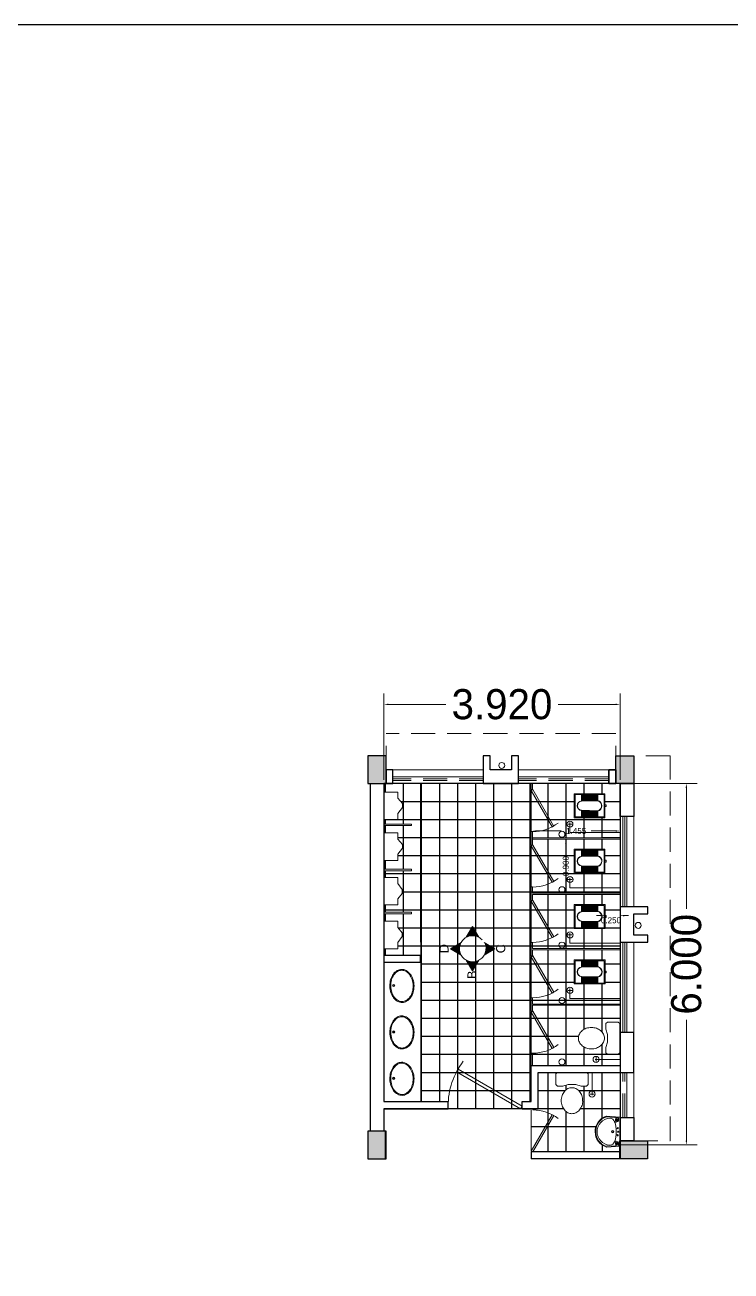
# Model space of a CAD drawing. Header units: millimetres. Extents: x 3614 to 12428, y -844 to 6844.
# Drawn here: x 5569.95 to 5581.67, y -782.49 to -761.8 of the extents above; entities that cross this region are included whole.
import ezdxf

# ---------------------------------------------------------------- set-up
doc = ezdxf.new("R2010")
doc.units = ezdxf.units.MM
doc.header["$LTSCALE"] = 40
doc.header["$MEASUREMENT"] = 0
doc.header["$PDMODE"] = 32
doc.header["$PDSIZE"] = 0.02
doc.linetypes.add('DASHED', pattern=[0.75, 0.5, -0.25])
doc.layers.get('0').update_dxf_attribs({"linetype": 'CONTINUOUS', "lineweight": 20})
doc.layers.get('Defpoints').update_dxf_attribs({"linetype": 'CONTINUOUS', "lineweight": 20})
for name, color, linetype, lineweight in [('Arrow', 1, 'CONTINUOUS', 18), ('CLL LEV.', 15, 'CONTINUOUS', 18), ('Column', 252, 'CONTINUOUS', 30), ('Column Hatch', 253, 'CONTINUOUS', 13), ('CUBICAL TOILET', 160, 'CONTINUOUS', 15), ('Dim', 220, 'CONTINUOUS', 15), ('Door', 54, 'CONTINUOUS', 18), ('Fixture', 44, 'CONTINUOUS', 15), ('FLOOR TILE', 4, 'CONTINUOUS', 25), ('Furniture', 13, 'CONTINUOUS', 15), ('Hidden', 30, 'DASHED', 18), ('Ventilator', 6, 'DASHED', 18), ('Wall', 7, 'CONTINUOUS', 30), ('Window-Wall', 7, 'CONTINUOUS', 18)]:
    doc.layers.add(name, color=color, linetype=linetype, lineweight=lineweight)
doc.styles.add('L120', font='simplex.shx', dxfattribs={"height": 1})
doc.styles.add('Tabrej', font='GOTHIC.TTF')
doc.dimstyles.new('Tabrej', dxfattribs={"dimtxt": 0.5, "dimasz": 0.45, "dimexe": 0.18, "dimexo": 0.0625, "dimgap": 0.09, "dimtad": 0, "dimdec": 3, "dimzin": 0, "dimdsep": 46, "dimtxsty": 'Tabrej', "dimcen": 0, "dimclrd": 256, "dimclre": 256, "dimclrt": 7, "dimaunit": 1, "dimadec": 3, "dimazin": 0, "dimtfac": 1, "dimtdec": 3, "dimtofl": 0, "dimtmove": 0, "dimatfit": 3, "dimfxl": 0, "dimtolj": 1, "dimtzin": 0, "dimlwd": -1, "dimlwe": -1, "dimarcsym": 0})

# ---------------------------------------------------------------- blocks, each defined once
blk = doc.blocks.new('COLUMN 546')
at = {"layer": 'Column Hatch'}
h = blk.add_hatch(color=0, dxfattribs=at)
h.dxf.hatch_style = 1
h.paths.add_polyline_path([(0, 0), (0.3000000000000182, 0), (0.3000000000000182, 0.4599999999999227), (0, 0.4599999999999227)])
at = {"layer": 'Column'}
for p, q in [((0.3000000000000182, 0.4599999999999227), (0, 0.4599999999999227)), ((0, 0.4599999999999227), (0, 0)), ((0.3000000000000182, 0), (0.3000000000000182, 0.4599999999999227)), ((0, 0), (0.3000000000000182, 0))]:
    blk.add_line(p, q, dxfattribs=at)
blk = doc.blocks.new('RSA CL6')
for p, q in [((5.511882352941178, 3.476744422749673), (5.511882352941178, 7.283558823529573)), ((5.905588235294111, 3.467228920117236), (5.905588235294116, 7.283558823529573)), ((6.299294117647048, 3.457713417484797), (6.299294117647065, 7.283558823529573)), ((6.692999999999998, 3.448197914852356), (6.693000000000002, 7.283558823529573)), ((7.086705882352938, 3.438682412219917), (7.086705882352942, 7.283558823529573)), ((7.480411764705892, 3.429166909587478), (7.480411764705892, 7.283558823529573)), ((7.874117647058824, 3.419651406955154), (7.874117647058824, 7.283558823529573)), ((8.267823529411759, 3.410135904322713), (8.267823529411771, 7.283558823529573)), ((8.661529411764702, 3.400620401690275), (8.661529411764702, 7.283558823529573)), ((9.05523529411765, 3.391104899057837), (9.05523529411765, 7.283558823529573)), ((9.448941176470584, 3.381589396425396), (9.448941176470596, 7.283558823529573)), ((9.842647058823525, 3.372073893792958), (9.842647058823525, 7.283558823529573)), ((10.23635294117646, 3.362558391160631), (10.23635294117648, 7.283558823529573)), ((10.63005882352941, 3.353042888528193), (10.63005882352941, 7.283558823529573)), ((11.02376470588235, 3.343527385895753), (11.02376470588235, 7.283558823529573)), ((11.4174705882353, 3.334011883263313), (11.4174705882353, 7.283558823529573)), ((11.81117647058823, 3.324496380630876), (11.81117647058823, 7.283558823529573)), ((12.20488235294118, 3.314980877998435), (12.20488235294118, 7.283558823529573)), ((12.59858823529411, 3.305465375365996), (12.59858823529411, 7.283558823529573)), ((12.99229411764706, 3.295949872733672), (12.99229411764706, 7.283558823529573)), ((13.38600000000001, 3.286434370101233), (13.38600000000001, 7.283558823529573)), ((13.77970588235294, 3.276918867468793), (13.77970588235294, 7.283558823529573)), ((14.17341176470589, 3.267403364836352), (14.17341176470589, 7.283558823529573)), ((14.56711764705882, 3.257887862203915), (14.56711764705882, 7.283558823529573)), ((14.96082352941178, 3.248372359571476), (14.96082352941177, 7.283558823529573)), ((15.35452941176471, 3.238856856939036), (15.35452941176471, 7.283558823529573)), ((15.74823529411765, 3.229341354306712), (15.74823529411765, 7.283558823529573)), ((16.14194117647059, 3.219825851674271), (16.14194117647059, 7.283558823529573)), ((16.14194117647059, 7.283558823529573), (16.14194117647059, 3.219825851674271)), ((5.511882352941178, -7.283558823529347), (5.511882352941178, -3.465921803218407)), ((5.905588235294116, -7.283558823529347), (5.905588235294116, -3.454860212081598)), ((6.299294117647065, -7.283558823529347), (6.299294117647058, -3.443798620944676)), ((6.693000000000002, -7.283558823529347), (6.693000000000002, -3.432737029807866)), ((7.086705882352942, -7.283558823529347), (7.086705882352942, -3.421675438671057)), ((7.480411764705892, -7.283558823529347), (7.480411764705892, -3.410613847534136)), ((7.874117647058824, -7.283558823529347), (7.874117647058824, -3.399552256397328)), ((8.267823529411771, -7.283558823529347), (8.267823529411771, -3.388490665260518)), ((8.661529411764702, -7.283558823529347), (8.661529411764702, -3.377429074123595)), ((9.05523529411765, -7.283558823529347), (9.05523529411765, -3.366367482986788)), ((9.448941176470596, -7.283558823529347), (9.448941176470596, -3.355305891849978)), ((9.842647058823525, -7.283558823529347), (9.842647058823525, -3.344244300713056)), ((10.23635294117648, -7.283558823529347), (10.23635294117648, -3.333182709576247)), ((10.63005882352941, -7.283558823529347), (10.63005882352941, -3.32212111843944)), ((11.02376470588235, -7.283558823529347), (11.02376470588235, -3.311059527302517)), ((11.4174705882353, -7.283558823529347), (11.4174705882353, -3.299997936165708)), ((11.81117647058823, -7.283558823529347), (11.81117647058823, -3.288936345028901)), ((12.20488235294118, -7.283558823529347), (12.20488235294118, -3.277874753891978)), ((12.59858823529411, -7.283558823529347), (12.59858823529411, -3.266813162755168)), ((12.99229411764706, -7.283558823529347), (12.99229411764706, -3.255751571618362)), ((13.38600000000001, -7.283558823529347), (13.38600000000001, -3.244689980481439)), ((13.77970588235294, -7.283558823529347), (13.77970588235294, -3.233628389344628)), ((14.17341176470589, -7.283558823529347), (14.17341176470589, -3.222566798207821)), ((14.56711764705882, -7.283558823529347), (14.56711764705882, -3.211505207070898)), ((14.96082352941177, -7.283558823529347), (14.96082352941177, -3.200443615934091)), ((15.35452941176471, -7.283558823529347), (15.35452941176471, -3.18938202479728)), ((15.74823529411765, -7.283558823529347), (15.74823529411765, -3.178320433660358)), ((16.14194117647059, -3.167258842523549), (16.14194117647059, -7.283558823529347)), ((16.14194117647059, -7.283558823529347), (16.14194117647059, -3.167258842523549))]:
    blk.add_line(p, q)
blk.add_lwpolyline([(0.7874117647058867, -0.5905588235293635), (0, -0.5905588235293635), (0, 0.5905588235294772), (0.7874117647058867, 0.5905588235294772)])
for points in [[(0.7874117647058867, 7.874117647058937), (20.86641176470589, 7.874117647058937), (20.86641176470589, -7.874117647058707), (0.7874117647058867, -7.874117647058707)], [(1.377970588235292, 7.283558823529461), (20.27585294117647, 7.283558823529461), (20.27585294117647, -7.283558823529347), (1.377970588235292, -7.283558823529347)]]:
    blk.add_lwpolyline(points, close=True)
for points in [[(5.511846592198154, 3.477109759705398), (16.1380880070731, 3.220283451823661, -0.8999825525545267), (16.13814938952379, -3.167725278375768), (5.536744291724887, -3.471908824004457, -0.7993920029036632)], [(5.532194062534933, 3.279343079761929), (16.12520557913761, 3.023319907415384, -0.8976893033926607), (16.12482816491277, -2.970809028348412), (5.555928790663572, -3.274059895134087, -0.793494440757531), (5.532194062534933, 3.279343079761929)]]:
    blk.add_lwpolyline(points, format="xyb", close=True)
blk = doc.blocks.new('ENGLISH SHEET')
at = {"layer": 'Fixture'}
for p, q in [((4663.798435056683, 251.2039527996619), (4663.773027649273, 251.1785453922545)), ((4663.773027649273, 251.1785453922545), (4663.773027649273, 250.6958046515137)), ((4663.976286908535, 251.2039527996619), (4663.798435056683, 251.2039527996619)), ((4664.001694315941, 251.1785453922545), (4663.976286908535, 251.2039527996619)), ((4663.976286908535, 251.0006935404026), (4664.001694315941, 251.0896194663285)), ((4664.001694315941, 251.0896194663285), (4664.001694315941, 251.1785453922545)), ((4663.976286908535, 250.8736565033656), (4663.976286908535, 251.0006935404026)), ((4663.976286908535, 251.0006935404026), (4663.976286908535, 250.8736565033656)), ((4664.001694315941, 250.7847305774396), (4663.976286908535, 250.8736565033656)), ((4663.773027649273, 250.6958046515137), (4663.798435056683, 250.6703972441064)), ((4663.798435056683, 250.6703972441064), (4663.976286908535, 250.6703972441064)), ((4663.976286908535, 250.6703972441064), (4664.001694315941, 250.6958046515137)), ((4664.001694315941, 250.6958046515137), (4664.001694315941, 250.7847305774396))]:
    blk.add_line(p, q, dxfattribs=at)
blk.add_lwpolyline([(4664.459027649275, 250.9371750218841, 0.1170359307626983), (4664.443305293838, 251.0034239071687, 0.1043382386747845), (4664.395773561908, 251.0629352723751, 0.0902903969929474), (4664.320814181464, 251.1047495768191, 0.0989796633024866), (4664.243064686311, 251.115026873736, 0.0823704031315273), (4664.158634112381, 251.1010226962031, 0.0902903969929425), (4664.090355810714, 251.0629352723751, 0.1043382386747305), (4664.042824078785, 251.0034239071687, 0.1170359307626476), (4664.027101723347, 250.9371750218841, 0.1170359307626194), (4664.042824078785, 250.8709261365995, 0.1043382386747333), (4664.090355810714, 250.8114147713931, 0.0902903969929476), (4664.158634112381, 250.7733273475651, 0.0823704031315251), (4664.243064686311, 250.7593231700322, 0.0823704031315246), (4664.327495260241, 250.7733273475651, 0.0902903969929283), (4664.395773561908, 250.8114147713931, 0.104338238674765), (4664.443305293838, 250.8709261365995, 0.1170359307626622)], format="xyb", close=True, dxfattribs=at)
blk = doc.blocks.new('RSA BASIN 9')
for points in [[(-0.0993183397697237, -16.20236446732349, 0.3408810820862057), (10.03949494128855, -9.002345361217065, 0.0741953083466772), (10.05664382227995, -8.887415740020742), (9.534999999999997, 0), (-9.535000000000009, 0), (-10.02186741328152, -8.768134108706022, 0.0826105020214127), (-9.958255925914695, -9.150515098656685, 0.3308120357346929), (-0.0993183397697237, -16.20236446732349)], [(-0.0010663899854535, -15.02536933771898, 0.391482301051976), (8.856651689082696, -6.66842365563525, 0.2528694053771053), (6.527034310000089, -3.509421453084086, 0.0872416798361419), (0.0173882044991842, -2.462625895583187, 0.0794844003718888), (-6.527034310000089, -3.509421453083973, 0.2541996357205494), (-8.821875280084269, -6.66842365563525, 0.3902595273488724), (-0.0010663899854535, -15.02536933771898)], [(-8.574267708342063, -1.962782955409578, -0.9074367564422562), (-8.448169174294065, -1.811626236668303), (-7.517965085461341, -2.569999701547998, -0.9074367564422559), (-7.644063619509338, -2.721156420289388)], [(-8.198639821174481, -1.642844129232228, -0.9074367564422562), (-8.072541287126498, -1.49168741049084), (-7.142337198293758, -2.250060875370536, -0.9074367564422559), (-7.268435732341771, -2.401217594111924)], [(-7.823011934006911, -1.322905303054767, -0.9074367564422562), (-7.696913399958916, -1.171748584313377), (-6.766709311126193, -1.930122049193186, -0.9074367564422559), (-6.892807845174186, -2.081278767934461)], [(7.823011548557402, -1.322905303054767, 0.9074367564422562), (7.696913014509418, -1.171748584313377), (6.766708925676683, -1.930122049193186, 0.9074367564422559), (6.892807459724692, -2.081278767934461)], [(8.19863943572497, -1.642844129232228, 0.9074367564422562), (8.072540901676987, -1.49168741049084), (7.142336812844262, -2.250060875370536, 0.9074367564422559), (7.26843534689226, -2.401217594111924)], [(8.574267322892553, -1.962782955409578, 0.9074367564422562), (8.448168788844553, -1.811626236668303), (7.517964700011829, -2.569999701547998, 0.9074367564422559), (7.644063234059843, -2.721156420289388)]]:
    blk.add_lwpolyline(points, format="xyb", close=True)
for points in [[(-5.93183455541434, -3.309094381432601), (-6.162503160399324, -2.952391355427948, -0.1837874255939163), (-6.221005518006206, -2.678602930622218, 0.1266616440184557), (-6.245438020624134, -2.43255387538795), (-6.586557539639897, -1.435760734970926, 0.3545299017952371), (-7.052020870947103, -0.9752935633752032), (-8.747607402527022, -0.9752935633752032, 0.4142135623730951), (-9.14130370126351, -1.368989862111789), (-9.56151666097115, -9.093014405235635, 0.3298494434220958), (-0.0665676898416336, -15.81003275745536, 0.3387364523894579), (9.645135652128175, -8.940605714414001, 0.0756321240238863), (9.662947523543453, -8.823525942735841), (9.141303701263496, -1.368989862111789, 0.4142135623730951), (8.747607402526995, -0.9752935633752032), (7.052020870947089, -0.9752935633752032, 0.3545299017952371), (6.586557539639883, -1.435760734970926), (6.245438020624106, -2.43255387538795, 0.1266616440184556), (6.221005518006193, -2.678602930622218, -0.1837874255939163), (6.162503160399308, -2.952391355427948), (5.931834555414326, -3.309094381432601)], [(-6.182173717524193, -3.389810088462352), (-6.242873517021394, -3.292211898155867, 0.2205419323898371), (-6.519858685608512, -3.110633340137723), (-8.747607402527022, -2.782744005559607, -0.3611187085428165), (-9.194543228909481, -2.347597039025004)], [(6.182173717524179, -3.389810088462352), (6.242873517021394, -3.292211898155867, -0.2205419323898371), (6.519858685608496, -3.110633340137723), (8.747607402526995, -2.782744005559607, 0.3588026189298005), (9.208207672460347, -2.325079143576088, 0.3588026189298005)]]:
    blk.add_lwpolyline(points, format="xyb")
for centre, radius in [((-2.345155473725156, -1.560134747712368), 0.3985331867456503), ((0.0038703034705634, -4.821712754943972), 0.7705888695434499), ((0.0038703034705634, -4.821712754943972), 0.6022026242337538), ((0, -1.231316320540031), 0.3985331867456503), ((2.27553958705991, -1.511241028488823), 0.3985331867456503)]:
    blk.add_circle(centre, radius)
blk = doc.blocks.new('VENT 2')
at = {"layer": 'Ventilator', "linetype": 'Continuous', "ltscale": 0.02}
for p, q in [((0, 0.1820481956204958), (1.5, 0.1820481956204958)), ((0, 0.1520481956205231), (1.5, 0.1520481956205231))]:
    blk.add_line(p, q, dxfattribs=at)
at = {"layer": 'Window-Wall'}
for p, q in [((0, 0.2300000000000182), (1.5, 0.2300000000000182)), ((0, 0), (0, 0.2300000000000182)), ((1.5, 0.2300000000000182), (1.5, 0)), ((0, 0.1150000000000091), (1.5, 0.1150000000000091)), ((1.5, 0), (0, 0))]:
    blk.add_line(p, q, dxfattribs=at)
blk = doc.blocks.new('RSA BASIN 2')
for points in [[(10.67205370166402, -8.11838654295184, 0.1297603835884364), (9.967189277825806, -5.216540130920632, 0.1064259049356937), (7.611086859289457, -2.466603367283481, 0.0844306146674781), (4.266432842939194, -0.7174188141740389, 0.0735341805442403), (0, 0, 0.0735341805442392), (-4.291481174048838, -0.5480221628962454, 0.084430614667477), (-7.702735418432268, -2.163479240661215, 0.1064259049356941), (-10.16581497357458, -4.81802438355794, 0.1297603835884363), (-10.98496145526127, -7.689704292000326, 0.1297603835884347), (-10.28009703142305, -10.59155070403153, 0.106425904935695), (-7.923994612886642, -13.3414874676688, 0.0844306146674774), (-4.579340596536438, -15.09067202077824, 0.0735341805442404), (-0.3129077535972442, -15.80809083495217, 0.0735341805442406), (3.978573420451651, -15.26006867205592, 0.0844306146674756), (7.389827664835023, -13.64461159429095, 0.1064259049356937), (9.85290721997734, -10.99006645139422, 0.1297603835884368)], [(10.08162996486186, -7.904045417476138, 0.119976980945468), (9.447823113481265, -5.497825268495375, 0.1064259049356969), (7.253484044575317, -2.936691410308299, 0.0844306146674677), (4.084339880429297, -1.279294863041285, 0.073534180544248), (-0.0116890444078877, -0.5905301918846817, 0.0735341805442385), (-4.131765854801699, -1.116664016864319, 0.0844306146674781), (-7.364015417285486, -2.647350403378708, 0.1064259049356943), (-9.657986874192602, -5.119641960573062, 0.1297603835884358), (-10.39443126337664, -7.701393336408159, 0.0096334269563818), (-10.3945377184591, -7.904045417476138, 0.1199769809454683), (-9.760730867078507, -10.31026556645679, 0.1064259049356967), (-7.566391798172503, -12.87139942464398, 0.0844306146674693), (-4.397247634026427, -14.52879597191088, 0.0735341805442467), (-0.3012187091892997, -15.2175606430676, 0.07353418054424099), (3.818858101204568, -14.69142681808785, 0.0844306146674749), (7.051107663688184, -13.16074043157357, 0.1064259049356947), (9.345079120595354, -10.6884488743791, 0.1297603835884359), (10.08152350977946, -8.106697498544008, 0.0096334269563772)]]:
    blk.add_lwpolyline(points, format="xyb", close=True)
for radius in [0.7002418638635893, 0.4793552121449313]:
    blk.add_circle((-0.4692131562022725, -2.529957288372884), radius)
blk = doc.blocks.new('Urinal 1')
for p, q in [((0, 9), (9, 9)), ((0, 9), (0, -9)), ((9, 9), (9, 5)), ((12, 1), (9, 5)), ((12, -1.5), (12, 1)), ((9, -5), (12, -1.5)), ((9, -9), (9, -5)), ((0, -9), (9, -9))]:
    blk.add_line(p, q)
blk = doc.blocks.new('SHAFT2')
at = {"layer": 'Fixture'}
blk.add_circle((0.3016715873354769, 0.3067165413449402), 0.05, dxfattribs=at)
at = {"layer": 'Wall'}
blk.add_lwpolyline([(0, 0.5849999999999796), (0.4600000000000364, 0.5849999999999796), (0.4600000000000364, 0.4699999999999707), (0.2300000000004729, 0.4699999999999707), (0.2299999999995634, 0.1150000000000091), (0.4599999999991269, 0.1150000000000091), (0.4599999999991269, 0), (0, 0), (0, 0.5849999999999796)], dxfattribs=at)
blk = doc.blocks.new('Door - Left Hung 36 in.')
at = {"layer": 'Door'}
blk.add_line((0.75, -1.299038105676658), (35.93344909595999, -1.299038105676658), dxfattribs=at)
blk.add_lwpolyline([(0.75, -1.299038105676658), (0, 0), (31.17691453623981, 18), (31.92691453623981, 16.70096189432334)], close=True, dxfattribs=at)
blk.add_arc((0, 0), 36, 0, 37.31012676492508, dxfattribs=at)
blk = doc.blocks.new('*D228')
at = {"layer": 'Defpoints', "color": 0, "ltscale": 0.05, "transparency": 16777216}
for p in [(5578.373531964497, -775.1262029665047), (5579.828441341499, -775.1262029665047), (5579.828441341499, -775.1851775495177)]:
    blk.add_point(p, dxfattribs=at)
at = {"layer": 'Dim', "ltscale": 0.05, "transparency": 16777216}
for p, q in [((5578.373531964497, -775.1887029665047), (5578.373531964497, -775.3651775495176)), ((5578.443531964497, -775.1851775495177), (5578.850347631926, -775.1851775495177)), ((5579.7584413415, -775.1851775495177), (5579.351625674073, -775.1851775495177)), ((5579.828441341499, -775.1887029665047), (5579.828441341499, -775.3651775495176))]:
    blk.add_line(p, q, dxfattribs=at)
for points in [[(5578.443531964497, -775.173510882851), (5578.443531964497, -775.1968442161843), (5578.373531964497, -775.1851775495177)], [(5579.7584413415, -775.173510882851), (5579.7584413415, -775.1968442161843), (5579.828441341499, -775.1851775495177)]]:
    blk.add_solid(points, dxfattribs=at)
at = {"layer": 'Dim', "color": 7, "ltscale": 0.05, "transparency": 16777216, "insert": (5579.100986652999, -775.1851775495177), "char_height": 0.1, "attachment_point": 5, "style": 'Tabrej'}
blk.add_mtext('\\A1;1.455', dxfattribs=at)
blk = doc.blocks.new('*D226')
at = {"layer": 'Defpoints', "color": 0, "ltscale": 0.05, "transparency": 16777216}
for p in [(5579.579308459607, -776.5711513033073), (5579.579308459607, -776.5910620959528), (5579.829308459607, -776.5711513033073)]:
    blk.add_point(p, dxfattribs=at)
at = {"layer": 'Dim', "ltscale": 0.05, "transparency": 16777216}
for p, q in [((5579.509308459607, -776.5910620959528), (5579.439308459607, -776.5910620959528)), ((5579.899308459607, -776.5910620959528), (5579.969308459607, -776.5910620959528)), ((5579.579308459607, -776.6336513033073), (5579.579308459607, -776.7710620959527)), ((5579.829308459607, -776.6336513033073), (5579.829308459607, -776.7710620959527))]:
    blk.add_line(p, q, dxfattribs=at)
for points in [[(5579.509308459607, -776.5793954292861), (5579.509308459607, -776.6027287626194), (5579.579308459607, -776.5910620959528)], [(5579.899308459607, -776.5793954292861), (5579.899308459607, -776.6027287626194), (5579.829308459607, -776.5910620959528)]]:
    blk.add_solid(points, dxfattribs=at)
at = {"layer": 'Dim', "color": 7, "ltscale": 0.05, "transparency": 16777216, "insert": (5579.678302997789, -776.6678010432859), "char_height": 0.1, "attachment_point": 5, "style": 'Tabrej'}
blk.add_mtext('\\A1;0.250', dxfattribs=at)
blk = doc.blocks.new('*D227')
at = {"layer": 'Defpoints', "color": 0, "ltscale": 0.05, "transparency": 16777216}
for p in [(5578.535547149089, -775.3186224744338), (5578.928590180714, -775.3186224744338), (5578.535980708142, -776.2186224744326)]:
    blk.add_point(p, dxfattribs=at)
at = {"layer": 'Dim', "ltscale": 0.05, "transparency": 16777216}
for p, q in [((5578.598047149089, -775.3186224744338), (5579.108590180715, -775.3186224744338)), ((5578.928590180714, -775.3886224744339), (5578.928590180714, -775.5094858326929)), ((5578.928590180714, -776.1486224744325), (5578.928590180714, -776.0277591161735)), ((5578.598480708142, -776.2186224744326), (5579.108590180715, -776.2186224744326))]:
    blk.add_line(p, q, dxfattribs=at)
for points in [[(5578.916923514048, -775.3886224744339), (5578.940256847381, -775.3886224744339), (5578.928590180714, -775.3186224744338)], [(5578.916923514048, -776.1486224744325), (5578.940256847381, -776.1486224744325), (5578.928590180714, -776.2186224744326)]]:
    blk.add_solid(points, dxfattribs=at)
at = {"layer": 'Dim', "color": 7, "ltscale": 0.05, "transparency": 16777216, "insert": (5578.928590180714, -775.7686224744323), "char_height": 0.1, "attachment_point": 5, "rotation": 90, "style": 'Tabrej'}
blk.add_mtext('\\A1;0.900', dxfattribs=at)
blk = doc.blocks.new('*D224')
at = {"layer": 'Defpoints', "color": 0, "ltscale": 0.05, "transparency": 16777216}
for p in [(5579.758819938646, -774.3986224744328), (5579.757764926463, -780.3986281580435), (5580.930166495967, -780.3986281580435)]:
    blk.add_point(p, dxfattribs=at)
at = {"layer": 'Dim', "ltscale": 0.05, "transparency": 16777216}
for p, q in [((5579.821319938646, -774.3986224744328), (5581.110166495967, -774.3986224744328)), ((5580.930166495967, -774.4686224744329), (5580.930166495967, -776.4753486337092)), ((5580.930166495967, -780.3286281580434), (5580.930166495967, -778.3219019987671)), ((5579.820264926463, -780.3986281580435), (5581.110166495967, -780.3986281580435))]:
    blk.add_line(p, q, dxfattribs=at)
for points in [[(5580.9184998293, -774.4686224744329), (5580.941833162633, -774.4686224744329), (5580.930166495967, -774.3986224744328)], [(5580.9184998293, -780.3286281580434), (5580.941833162633, -780.3286281580434), (5580.930166495967, -780.3986281580435)]]:
    blk.add_solid(points, dxfattribs=at)
at = {"layer": 'Dim', "color": 7, "ltscale": 0.05, "transparency": 16777216, "insert": (5580.930166495967, -777.3986253162373), "char_height": 0.5, "attachment_point": 5, "rotation": 90, "style": 'Tabrej'}
blk.add_mtext('\\A1;6.000', dxfattribs=at)
blk = doc.blocks.new('*D225')
at = {"layer": 'Defpoints', "color": 0, "ltscale": 0.05, "transparency": 16777216}
for p in [(5579.828441341499, -773.082737104545), (5575.908819938645, -774.3986224744328), (5579.828441341499, -774.3986224744328)]:
    blk.add_point(p, dxfattribs=at)
at = {"layer": 'Dim', "ltscale": 0.05, "transparency": 16777216}
for p, q in [((5575.908819938645, -774.3361224744328), (5575.908819938645, -772.902737104545)), ((5575.978819938645, -773.082737104545), (5576.934137098264, -773.082737104545)), ((5579.7584413415, -773.082737104545), (5578.803124181881, -773.082737104545)), ((5579.828441341499, -774.3361224744328), (5579.828441341499, -772.902737104545))]:
    blk.add_line(p, q, dxfattribs=at)
for points in [[(5575.978819938645, -773.0710704378783), (5575.978819938645, -773.0944037712117), (5575.908819938645, -773.082737104545)], [(5579.7584413415, -773.0710704378783), (5579.7584413415, -773.0944037712117), (5579.828441341499, -773.082737104545)]]:
    blk.add_solid(points, dxfattribs=at)
at = {"layer": 'Dim', "color": 7, "ltscale": 0.05, "transparency": 16777216, "insert": (5577.868630640072, -773.082737104545), "char_height": 0.5, "attachment_point": 5, "style": 'Tabrej'}
blk.add_mtext('\\A1;3.920', dxfattribs=at)

msp = doc.modelspace()

# ---------------------------------------------------------------- hatches: boundary and pattern name
at = {"layer": 'Arrow', "ltscale": 0.05}
for points in [[(5577.48662628371, -776.9508691277331, 0.126658599415587), (5577.381554750275, -776.9238187481758, 0.126658599415587), (5577.27648321684, -776.9508691277331), (5577.381554750275, -776.7729397930768)], [(5577.191015758348, -777.2464796530955), (5577.013086423692, -777.1414081196606), (5577.191015758348, -777.0363365862238, 0.2574472711416174)], [(5577.572093742202, -777.2464796530955, 0.2574472711390726), (5577.572093742202, -777.0363365862256), (5577.750023076857, -777.1414081196597)], [(5577.381554750275, -777.5098764462443), (5577.27648321684, -777.3319471115872, 0.126658599415587), (5577.381554750275, -777.3589974911454, 0.126658599415587), (5577.48662628371, -777.3319471115872)]]:
    msp.add_hatch(color=256, dxfattribs=at).paths.add_polyline_path(points)

# ---------------------------------------------------------------- linework, layer by layer
for p, q in [((5577.381554750275, -776.7729397930768), (5577.276483216839, -776.9508691277331)), ((5577.381554750275, -776.7729397930768), (5577.48662628371, -776.9508691277331)), ((5577.013086423691, -777.1414081196606), (5577.191015758348, -777.0363365862238)), ((5577.013086423691, -777.1414081196606), (5577.191015758348, -777.2464796530955)), ((5577.750023076858, -777.1414081196606), (5577.572093742202, -777.0363365862256)), ((5577.750023076858, -777.1414081196606), (5577.572093742202, -777.2464796530955)), ((5577.381554750275, -777.5098764462443), (5577.276483216839, -777.3319471115872)), ((5577.381554750275, -777.5098764462443), (5577.48662628371, -777.3319471115872))]:
    msp.add_line(p, q, dxfattribs=at)
at = {"layer": 'Arrow', "color": 1, "linetype": 'DASHED', "ltscale": 0.06}
msp.add_circle((5577.381554750275, -777.1414081196606), 0.2175893714847916, dxfattribs=at)
at = {"layer": 'CLL LEV.'}
for p, q in [((5577.673819938645, -774.1686224744324), (5577.673819938645, -773.9386224744319)), ((5578.028819938645, -774.1686224744315), (5578.028819938645, -773.9386224744319)), ((5579.758819938646, -774.1686224744324), (5579.758819938646, -773.9386224744319))]:
    msp.add_line(p, q, dxfattribs=at)
at = {"layer": 'CUBICAL TOILET', "ltscale": 0.01}
for p, q in [((5578.353098405444, -774.4986224744323), (5578.353098405444, -774.3986224744328)), ((5578.373098405444, -774.4986224744323), (5578.353098405444, -774.4986224744323)), ((5578.373098405444, -774.4986224744323), (5578.373098405444, -774.3986224744328)), ((5578.373531964497, -775.1950262082853), (5578.353531964497, -775.1950262082853)), ((5578.353531964497, -775.1950262082853), (5578.353531964497, -775.3186224744329)), ((5578.353531964497, -775.4186224744324), (5578.353531964497, -775.3186224744329)), ((5578.373531964497, -775.2986224744316), (5578.373531964497, -775.1950262082853)), ((5579.828819938645, -775.2986224744316), (5578.373531964497, -775.2986224744316)), ((5579.828819938645, -775.3186224744329), (5578.373531964497, -775.3186224744329)), ((5578.373531964497, -775.4186224744324), (5578.373531964497, -775.3186224744329)), ((5578.373531964497, -775.4186224744324), (5578.353531964497, -775.4186224744324)), ((5578.37396552355, -776.1150262082836), (5578.353965523551, -776.1150262082836)), ((5578.353965523551, -776.1150262082836), (5578.353965523551, -776.2386224744321)), ((5578.37396552355, -776.2186224744307), (5578.37396552355, -776.1150262082836)), ((5578.353965523551, -776.3386224744324), (5578.353965523551, -776.2386224744321)), ((5578.37396552355, -776.3386224744324), (5578.353965523551, -776.3386224744324)), ((5579.829253497698, -776.2186224744307), (5578.37396552355, -776.2186224744307)), ((5579.829253497698, -776.2386224744321), (5578.37396552355, -776.2386224744321)), ((5578.37396552355, -776.3386224744324), (5578.37396552355, -776.2386224744321)), ((5578.374399082604, -777.0350262082854), (5578.354399082604, -777.0350262082854)), ((5578.354399082604, -777.0350262082854), (5578.354399082604, -777.1586224744321)), ((5578.354399082604, -777.2586224744325), (5578.354399082604, -777.1586224744321)), ((5578.374399082604, -777.1386224744317), (5578.374399082604, -777.0350262082854)), ((5579.829687056752, -777.1386224744326), (5578.374399082604, -777.1386224744317)), ((5579.829687056752, -777.1586224744321), (5578.374399082604, -777.1586224744321)), ((5578.374399082604, -777.2586224744325), (5578.374399082604, -777.1586224744321)), ((5578.374399082604, -777.2586224744325), (5578.354399082604, -777.2586224744325)), ((5578.374832641658, -777.9550262082846), (5578.354832641658, -777.9550262082846)), ((5578.354832641658, -777.9550262082846), (5578.354832641658, -778.1786224744326)), ((5578.374832641658, -778.0586224744318), (5578.374832641658, -777.9550262082846)), ((5579.830120615805, -778.0586224744327), (5578.374832641658, -778.0586224744318)), ((5578.374832641658, -778.1786224744326), (5578.354832641658, -778.1786224744326)), ((5578.374832641658, -778.0786224744322), (5578.374832641658, -778.1786224744326)), ((5579.830120615805, -778.0786224744322), (5578.374832641658, -778.0786224744322)), ((5578.354399082604, -778.8740348763511), (5578.354399082604, -779.0788612905988)), ((5578.374399082604, -778.8740348763511), (5578.354399082604, -778.8740348763511)), ((5578.374399082604, -778.8740348763511), (5578.374399082604, -779.0788577918017))]:
    msp.add_line(p, q, dxfattribs=at)
at = {"layer": 'Fixture', "ltscale": 0.05}
msp.add_line((5576.51779241568, -774.3986224744328), (5576.518695032017, -779.678707873846), dxfattribs=at)
for points in [[(5576.365912991398, -775.0928534240809), (5576.365912991398, -775.0693305525481), (5575.908819938645, -775.0693305525481), (5575.908819938645, -775.0928534240809)], [(5576.365912991399, -775.8442193983344), (5576.365912991399, -775.8206965268016), (5575.908819938645, -775.8206965268016), (5575.908819938645, -775.8442193983344)], [(5576.365912991398, -776.5592151146809), (5576.365912991398, -776.5356922431481), (5575.908819938645, -776.5356922431481), (5575.908819938645, -776.5592151146809)]]:
    msp.add_lwpolyline(points, close=True, dxfattribs=at)
at = {"layer": 'FLOOR TILE', "ltscale": 0.05}
for p, q in [((5579.828441341499, -774.3986224744328), (5575.908819938645, -774.3986224744328)), ((5575.928441395133, -774.3992692630543), (5575.928464488878, -774.5385197096609)), ((5576.228441391007, -774.3992195100834), (5576.228552524392, -775.0693305525481)), ((5576.528441386881, -774.3991697571125), (5576.529316962279, -779.6787060580552)), ((5576.828441382756, -774.3991200041417), (5576.829316957899, -779.6786547738664)), ((5577.128441378631, -774.3990702511708), (5577.129336905021, -779.7989068603435)), ((5577.428441374504, -774.3990204981999), (5577.429336909146, -779.7989068603435)), ((5577.728441370379, -774.398970745229), (5577.729336913272, -779.7989068603435)), ((5578.028441366253, -774.3989209922581), (5578.029336917397, -779.7989068603435)), ((5578.328441362128, -774.3988712392872), (5578.329316935989, -779.6783982801524)), ((5578.628441358002, -774.3988214863164), (5578.628590583912, -775.2986224744316)), ((5578.928441353876, -774.3987717333455), (5578.928586944823, -775.2986224744316)), ((5579.228441349751, -774.3987219803746), (5579.22846910158, -774.5660597018684)), ((5579.528441345626, -774.3986722274037), (5579.528469105706, -774.5660597018684)), ((5579.828441341499, -774.3986224744328), (5579.829474543846, -780.6286162686526)), ((5575.909761278887, -774.698622474433), (5575.908819938645, -774.698622474433)), ((5579.068434741585, -774.698622474433), (5576.188506505807, -774.6986224744321)), ((5579.828441341499, -774.698622474433), (5579.578441341499, -774.698622474433)), ((5579.828441341499, -774.9986224744332), (5575.908819938645, -774.9986224744332)), ((5575.928540312407, -774.9957197095689), (5575.928552520267, -775.0693305525481)), ((5575.928556421376, -775.0928534240809), (5575.928577034359, -775.21714539237)), ((5576.228556425502, -775.0928534240809), (5576.228677133359, -775.8206965268016)), ((5579.228535439735, -774.9660648782717), (5579.228590592164, -775.2986224744316)), ((5579.52853544386, -774.9660648782717), (5579.528590596289, -775.2986224744316)), ((5575.909761278889, -775.2986224744325), (5575.908819938645, -775.2986224744334)), ((5578.353531964497, -775.2986224744334), (5576.138361278843, -775.2986224744325)), ((5578.628593900777, -775.3186224744329), (5578.628743159691, -776.2186224744316)), ((5578.928590180714, -775.3186224744338), (5578.92873579581, -776.2186224744316)), ((5579.228593909028, -775.3186224744329), (5579.22862167736, -775.4860597018685)), ((5579.828441341499, -775.2986224744334), (5579.528590596288, -775.2986224744334)), ((5579.528593913154, -775.3186224744338), (5579.528621681486, -775.4860597018685)), ((5575.909761278889, -775.5986224744336), (5575.908819938645, -775.5986224744336)), ((5575.928652857888, -775.674345392277), (5575.928677129234, -775.8206965268016)), ((5579.068868300638, -775.5986224744336), (5576.138361278843, -775.5986224744345)), ((5579.828441341499, -775.5986224744336), (5579.578874900553, -775.5986224744336)), ((5579.828441341499, -775.8986224744338), (5575.908819938645, -775.8986224744338)), ((5575.928681030343, -775.8442193983344), (5575.928699537116, -775.9558113666242)), ((5576.228681034469, -775.8442193983344), (5576.228795710565, -776.5356922431481)), ((5579.228688015514, -775.8860648782718), (5579.228743167942, -776.2186224744307)), ((5579.528688019639, -775.8860648782718), (5579.528743172068, -776.2186224744307)), ((5579.828441341499, -776.1986224744339), (5576.213619938583, -776.1986224744339)), ((5575.928775360645, -776.4130113665321), (5575.928795706439, -776.5356922431481)), ((5578.628746476556, -776.2386224744321), (5578.628895735471, -777.1386224744317)), ((5578.928739031701, -776.2386224744321), (5578.928884646798, -777.1386224744317)), ((5579.228746484807, -776.2386224744312), (5579.228774253139, -776.4060597018658)), ((5579.528746488932, -776.2386224744321), (5579.528774257265, -776.4060597018658)), ((5579.069301859692, -776.4986224744341), (5575.908819938645, -776.4986224744341)), ((5575.928799607548, -776.5592151146809), (5575.928820220531, -776.6835070829682)), ((5576.228799611673, -776.5592151146809), (5576.228914304287, -777.2507875597973)), ((5579.828441341499, -776.4986224744341), (5579.579308459606, -776.4986224744341)), ((5579.069301859692, -776.7986224744343), (5576.149004559873, -776.7986224744334)), ((5579.228840591293, -776.8060648782691), (5579.228895743722, -777.1386224744326)), ((5579.528840595419, -776.8060648782691), (5579.528895747847, -777.1386224744317)), ((5579.828441341499, -776.7986224744343), (5579.579308459606, -776.7986224744343)), ((5575.928896044059, -777.1407070828761), (5575.928914300162, -777.2507875597973)), ((5579.828441341499, -777.0986224744345), (5576.137419938599, -777.0986224744345)), ((5578.628899052335, -777.1586224744321), (5578.62904831125, -778.0586224744327)), ((5578.928887882688, -777.1586224744312), (5578.929033497785, -778.0586224744327)), ((5579.228899060587, -777.1586224744312), (5579.228926828919, -777.3260597018659)), ((5579.528899064712, -777.1586224744321), (5579.528926833044, -777.3260597018659)), ((5579.069735418746, -777.3986224744347), (5576.518305257577, -777.3986224744347)), ((5579.828441341499, -777.3986224744347), (5579.57974201866, -777.3986224744347)), ((5579.069735418746, -777.6986224744348), (5576.518356541766, -777.6986224744348)), ((5579.228993167072, -777.7260648782692), (5579.229048319501, -778.0586224744327)), ((5579.528993171198, -777.7260648782692), (5579.529048323627, -778.0586224744318)), ((5579.828441341499, -777.6986224744348), (5579.57974201866, -777.6986224744348)), ((5579.828441341499, -777.998622474435), (5576.518407825955, -777.9986224744359)), ((5578.629051628115, -778.0786224744322), (5578.629217503541, -779.0788165635711)), ((5578.929036733675, -778.0786224744322), (5578.929198551777, -779.0787680282708)), ((5579.229051636366, -778.0786224744322), (5579.229118258178, -778.4803380534647)), ((5579.529051640491, -778.0786224744322), (5579.529125322731, -778.5229109474146)), ((5579.828441341499, -778.2986224744352), (5576.518459110145, -778.2986224744361)), ((5579.139929605176, -778.5986224744354), (5576.518510394335, -778.5986224744354)), ((5579.828441341499, -778.5986224744354), (5579.823368896686, -778.5986224744354)), ((5579.229166618843, -778.7719427321542), (5579.229217495693, -779.0787194868406)), ((5579.529159503262, -778.729012396773), (5579.529217491769, -779.0786709484762)), ((5579.828441341499, -778.8986224744356), (5576.518561678525, -778.8986224744365)), ((5578.354419555455, -779.1986224744358), (5576.518612962714, -779.1986224744367)), ((5579.828441341499, -779.1986224744358), (5578.469418453197, -779.1986224744367)), ((5578.629236575519, -779.1938165926165), (5578.629455488362, -780.5138151978306)), ((5579.22923656767, -779.1937195158869), (5579.229236573986, -779.1937575986483)), ((5579.529236563746, -779.1936709775216), (5579.529363155457, -779.9569924831319)), ((5578.354470839644, -779.4986224744359), (5576.518664246903, -779.4986224744359)), ((5578.91603240522, -779.4986224744359), (5578.469466513306, -779.4986224744359)), ((5578.929272067682, -779.4078020296117), (5578.929285114457, -779.4864713498016)), ((5579.828441341499, -779.4986224744359), (5579.14504496909, -779.4986224744359)), ((5579.229274496807, -779.4224242653161), (5579.229455480081, -780.513715508933)), ((5578.891523284983, -779.7986224744361), (5575.908819938645, -779.7986224744361)), ((5576.229336038631, -779.7937573406614), (5576.229336047718, -779.7938121320228)), ((5576.529336034251, -779.7937060564734), (5576.529336051844, -779.7938121320228)), ((5576.829336029871, -779.7936547722836), (5576.829336055968, -779.7938121320228)), ((5578.329336076597, -779.7938121320228), (5578.329336916847, -779.7988786654148)), ((5578.929343938295, -779.8411667787175), (5578.929455484222, -780.5137653533809)), ((5579.828441341499, -779.7986224744361), (5579.169676343648, -779.7986224744361)), ((5579.426807755855, -780.0986224744363), (5578.35449915883, -780.0986224744354)), ((5575.929398203353, -780.1686224744305), (5575.929474597479, -780.6292630572741)), ((5579.529436472596, -780.3990794823465), (5579.529455475955, -780.5136657559622))]:
    msp.add_line(p, q, dxfattribs=at)
at = {"layer": 'Furniture', "ltscale": 0.05}
for p, q in [((5578.963469228063, -775.0713866608182), (5579.031786314682, -775.0713902224686)), ((5578.996327920092, -775.0426956783438), (5578.996319274474, -775.2085299165153)), ((5579.827519261485, -775.208573250982), (5578.996319274474, -775.2085299165153)), ((5578.964281384262, -775.9913866608156), (5579.032598470881, -775.991390222466)), ((5578.99714007629, -775.9626956783411), (5578.997131430672, -776.1285299165127)), ((5579.828331417683, -776.1285732509793), (5578.997131430672, -776.1285299165127)), ((5578.964714943316, -776.9113866608175), (5579.033032029934, -776.9113902224678)), ((5578.997573635344, -776.882695678343), (5578.997564989725, -777.0485299165146)), ((5579.828764976736, -777.0485732509812), (5578.997564989725, -777.0485299165146)), ((5578.963469228062, -777.8313866608175), (5579.03178631468, -777.8313902224679)), ((5578.99632792009, -777.8026956783431), (5578.996319274472, -777.9685299165146)), ((5579.827519261483, -777.9685732509813), (5578.996319274472, -777.9685299165146)), ((5579.415287462507, -778.9776979893802), (5579.82920075379, -778.9777195683816)), ((5579.431127138304, -779.0118573585703), (5579.431130699954, -778.9435402719525)), ((5579.364748315548, -779.5694490060157), (5579.364768049151, -779.1909328557165)), ((5579.398907684739, -779.5536093302178), (5579.330590598121, -779.5536057685711))]:
    msp.add_line(p, q, dxfattribs=at)
for centre in [(5578.997627771373, -775.0713884416434), (5578.863497426186, -775.240326877142), (5578.998439927571, -775.9913884416408), (5578.864309582384, -776.1603268771394), (5578.864743141437, -777.0803268771413), (5578.998873486625, -776.9113884416427), (5578.997627771371, -777.8313884416427), (5578.863497426184, -778.0003268771413), (5578.863497426186, -779.0203268158846), (5579.431128919127, -778.9776988152605), (5579.364749141429, -779.5536075493944)]:
    msp.add_circle(centre, 0.05, dxfattribs=at)
at = {"layer": 'Hidden', "ltscale": 0.02}
for p, q in [((5579.758819938646, -773.568622474432), (5575.943819938645, -773.568622474432)), ((5575.943819938645, -774.1686224744305), (5575.943819938645, -773.568622474432)), ((5579.758819938646, -774.1686224744305), (5579.758819938646, -773.568622474432)), ((5580.658819938645, -773.9386224744319), (5580.058819938645, -773.9386224744319)), ((5580.658819938645, -780.3286224744304), (5580.658819938645, -773.9386224744319)), ((5580.056751403706, -780.3286224744304), (5580.658819938645, -780.3286224744304))]:
    msp.add_line(p, q, dxfattribs=at)
at = {"layer": 'Ventilator', "ltscale": 0.02}
for p, q in [((5577.558819938645, -774.3176450924827), (5576.058819938645, -774.3176450924827)), ((5579.643819938646, -774.3176450924827), (5578.143819938646, -774.3176450924827)), ((5577.558819938645, -774.3476450924834), (5576.058819938645, -774.3476450924834)), ((5579.643819938646, -774.3476450924834), (5578.143819938646, -774.3476450924834)), ((5579.876771743025, -779.9435852631902), (5579.876771743025, -779.1935852631902)), ((5579.906771743025, -779.9435852631902), (5579.906771743025, -779.1935852631902))]:
    msp.add_line(p, q, dxfattribs=at)
at = {"layer": 'Wall', "ltscale": 0.05}
for p, q in [((5575.678819938645, -774.3986224744328), (5575.678819938645, -780.1686224744305)), ((5575.908819938645, -774.3986224744328), (5575.908819938645, -779.678812130345)), ((5578.354399082559, -779.0788610276929), (5579.828819938645, -779.0786224744322)), ((5578.354501571096, -779.6783939749064), (5578.354399082559, -779.0788610276929)), ((5578.469514610661, -779.7988549798699), (5578.469417687431, -779.1938424198149)), ((5575.908819938645, -779.6788121303441), (5576.974304103225, -779.6786299887051)), ((5576.974324663084, -779.7989001487765), (5576.974304103225, -779.6786299887051)), ((5578.203643898645, -779.6784197636168), (5578.354501571096, -779.6783939749064)), ((5578.203664494442, -779.7989001487756), (5578.203643898645, -779.6784197636168)), ((5575.908819938645, -779.7990822937752), (5576.974323762165, -779.7989001487765)), ((5575.908819938645, -779.7989001487765), (5575.908819938645, -780.1686224744305)), ((5578.203664494442, -779.7989001487756), (5578.467891573247, -779.7988549798699)), ((5579.828819938646, -780.5136159256288), (5578.354501571096, -780.51386088092)), ((5578.354501571096, -780.51386088092), (5578.354520177468, -780.6288608690063)), ((5579.828819938646, -780.6286163772136), (5578.354501571096, -780.6288608829461))]:
    msp.add_line(p, q, dxfattribs=at)
at = {"layer": 'Wall'}
msp.add_line((5579.828819938646, -780.3986224744328), (5579.828819938646, -780.6286224744306), dxfattribs=at)
at = {"layer": 'Wall', "ltscale": 0.05}
for points in [[(5625.126149428268, -761.7998752832889), (5558.221688983436, -761.7998752832889), (5558.221688983436, -804.2858064496239), (5625.126149428268, -804.2858064496239)], [(5579.828441341499, -774.9461540856262), (5579.828441341499, -774.3986224744328), (5580.058819938645, -774.3986224744328), (5580.058819938645, -774.9461540856262)], [(5576.518322517664, -777.3657875597971), (5576.518322517664, -777.2507875597973), (5575.908819938645, -777.2507875597973), (5575.908819938645, -777.3657875597971)], [(5580.058819938646, -779.9435852631902), (5580.058819938646, -780.3286224744322), (5579.828860589525, -780.3286224744322), (5579.828860589525, -779.9435852631902)]]:
    msp.add_lwpolyline(points, close=True, dxfattribs=at)
at = {"layer": 'Wall'}
for points in [[(5576.058819938645, -774.1686224744315), (5575.943819938645, -774.1686224744315), (5575.943819938645, -774.3986224744328), (5576.058819938645, -774.3986224744328), (5576.058819938645, -774.1686224744315)], [(5579.758819938646, -774.1686224744305), (5579.643819938646, -774.1686224744305), (5579.643819938646, -774.398622474431), (5579.758819938646, -774.398622474431), (5579.758819938646, -774.1686224744305)], [(5579.643819938646, -774.1686224744315), (5579.758819938646, -774.1686224744315), (5579.758819938646, -774.3986224744328), (5579.643819938646, -774.3986224744328), (5579.643819938646, -774.1686224744315)]]:
    msp.add_lwpolyline(points, dxfattribs=at)
at = {"layer": 'Wall', "ltscale": 0.05}
msp.add_lwpolyline([(5578.469985587348, -779.1938423585586), (5580.059387838563, -779.193585201934), (5580.059387838563, -778.5311540243672), (5579.829009241416, -778.5311540243672), (5579.829009241416, -779.0786224131759), (5579.829387838562, -779.0786224131759)], dxfattribs=at)
at = {"layer": 'Window-Wall'}
for p, q in [((5576.058819938645, -774.1686224744315), (5577.558819938645, -774.1686224744324)), ((5577.558819938645, -774.2836224744321), (5576.058819938645, -774.2836224744321)), ((5577.558819938645, -774.1686224744324), (5577.558819938645, -774.3986224744328)), ((5578.143819938646, -774.3986224744328), (5578.143819938646, -774.1686224744315)), ((5578.143819938646, -774.1686224744315), (5579.643819938646, -774.1686224744324)), ((5579.643819938646, -774.2836224744321), (5578.143819938646, -774.2836224744321)), ((5579.643819938646, -774.1686224744324), (5579.643819938646, -774.3986224744328)), ((5577.558819938645, -774.3986224744328), (5576.058819938645, -774.3986224744328)), ((5579.643819938646, -774.3986224744328), (5578.143819938646, -774.3986224744328)), ((5579.828819938645, -779.9435852631902), (5579.828819938645, -779.1935852631902)), ((5579.828819938645, -779.1935852631902), (5580.058819938646, -779.1935852631902)), ((5579.943819938645, -779.9435852631902), (5579.943819938645, -779.1935852631902)), ((5580.058819938646, -779.1935852631902), (5580.058819938646, -779.9435852631902)), ((5580.058819938646, -779.9435852631902), (5579.828819938645, -779.9435852631902))]:
    msp.add_line(p, q, dxfattribs=at)

# ---------------------------------------------------------------- block references
at = {"color": 7, "extrusion": (0, 0, -1), "xscale": -1, "zscale": -1}
for p in [(-5575.643819938646, -774.3986224744328), (-5575.643819938646, -780.6286224744306)]:
    msp.add_blockref('COLUMN 546', p, dxfattribs=at)
at = {"linetype": 'ByBlock', "xscale": -1, "rotation": 270}
msp.add_blockref('SHAFT2', (5577.558819938645, -774.3986224744328), dxfattribs=at)
at = {"color": 7, "extrusion": (0, 0, -1), "zscale": -1}
msp.add_blockref('COLUMN 546', (-5580.058819938645, -774.3986224744328), dxfattribs=at)
at = {"linetype": 'ByBlock', "extrusion": (0, 0, -1), "zscale": -1, "rotation": 180}
msp.add_blockref('SHAFT2', (-5579.828441341499, -776.4461540856262), dxfattribs=at)
at = {"color": 7, "extrusion": (0, 0, -1), "zscale": -1, "rotation": 90}
msp.add_blockref('COLUMN 546', (-5579.826751403706, -780.6286224744306), dxfattribs=at)
at = {"layer": 'Door', "extrusion": (0, 0, -1), "yscale": 0.0193527874282769, "rotation": 90}
for p, xscale, zscale in [((-5578.378238413764, -774.4986224744323), -0.0193527874282769, -0.0193527874282769), ((-5578.378671972818, -775.4186224744324), -0.0193527874282769, -0.0193527874282769), ((-5578.379105531871, -776.3386224744324), -0.0193527874282769, -0.0193527874282769), ((-5578.379539090924, -777.2586224744325), -0.0193527874282769, -0.0193527874282769), ((-5578.379539090924, -778.1786224744326), -0.0193527874282769, -0.0193527874282769), ((-5578.37963916715, -780.513856704353), 0.0193527874282769, -0.0193527874328274)]:
    msp.add_blockref('Door - Left Hung 36 in.', p, dxfattribs=dict(at, xscale=xscale, zscale=zscale))
at = {"layer": 'Door', "xscale": -0.034154464692852, "yscale": 0.034154464692852, "zscale": 0.034154464692852}
msp.add_blockref('Door - Left Hung 36 in.', (5578.203656911008, -779.7545389092281), dxfattribs=at)
at = {"layer": 'Fixture'}
for name, p, xscale, yscale, zscale, rotation in [('Urinal 1', (5575.909761278887, -774.7671197096149), -0.0253999999948973, 0.0253999999948973, 0.0253999999948973, 180), ('Urinal 1', (5575.909761278889, -775.4457453923239), -0.0253999999948973, 0.0253999999948973, 0.0253999999948973, 180), ('Urinal 1', (5575.908819938645, -776.9121070829221), -0.0253999999948973, 0.0253999999948973, 0.0253999999948973, 180), ('RSA BASIN 2', (5576.006293132439, -777.7626347461644), -0.025399999995667, 0.025399999995667, 0.025399999995667, 90), ('RSA BASIN 2', (5576.006424931234, -778.533625548346), -0.025399999995667, 0.025399999995667, 0.025399999995667, 90), ('RSA BASIN 2', (5576.006293132439, -779.3046163505285), -0.025399999995667, 0.025399999995667, 0.025399999995667, 90)]:
    msp.add_blockref(name, p, dxfattribs=dict(at, xscale=xscale, yscale=yscale, zscale=zscale, rotation=rotation))
at = {"layer": 'Fixture', "extrusion": (0, 0, -1)}
for name, p, xscale, yscale, zscale in [('RSA CL6', (-5579.59844160032, -774.7660622900701), 0.0253999999957461, 0.0253999999957461, -0.0253999999957461), ('RSA CL6', (-5579.598875159373, -775.6860622900701), 0.0253999999957461, 0.0253999999957461, -0.0253999999957461), ('Urinal 1', (-5575.908819938645, -776.1844113665782), -0.0253999999948973, 0.0253999999948973, -0.0253999999948973), ('RSA CL6', (-5579.599308718427, -776.6060622900675), 0.0253999999957461, 0.0253999999957461, -0.0253999999957461), ('RSA CL6', (-5579.59974227748, -777.5260622900676), 0.0253999999957461, 0.0253999999957461, -0.0253999999957461)]:
    msp.add_blockref(name, p, dxfattribs=dict(at, xscale=xscale, yscale=yscale, zscale=zscale))
at = {"layer": 'Fixture'}
for p, rotation in [((10243.59639654596, -527.6888066933523), 180), ((5328.093363665272, 3884.579270050624), 270)]:
    msp.add_blockref('ENGLISH SHEET', p, dxfattribs=dict(at, rotation=rotation))
at = {"layer": 'Fixture', "ltscale": 10000, "extrusion": (0, 0, -1), "xscale": 0.0254326166754069, "yscale": 0.0254326166754069, "zscale": -0.0254326166754069, "rotation": 89.9907298551582}
msp.add_blockref('RSA BASIN 9', (-5579.828836286767, -780.178414957192), dxfattribs=at)
at = {"layer": 'Wall', "extrusion": (0, 0, -1), "zscale": -1, "rotation": 270}
msp.add_blockref('VENT 2', (-5580.0584413415, -774.9461540856262), dxfattribs=at)
at = {"layer": 'Wall', "extrusion": (0, 0, -1), "xscale": -1, "zscale": -1, "rotation": 270}
msp.add_blockref('VENT 2', (-5580.0584413415, -778.5311540856235), dxfattribs=at)

# ---------------------------------------------------------------- texts
at = {"layer": 'Arrow', "ltscale": 0.05, "char_height": 0.15, "width": 4.322064043682531, "attachment_point": 1, "rotation": 89.99999999992534, "style": 'L120'}
for s, insert in [('{\\fArial|b0|i0|c0|p34;D}', (5576.831703265279, -777.2149528306015)), ('{\\fArial|b0|i0|c0|p34;C}', (5577.772171488909, -777.2164150841988)), ('{\\fArial|b0|i0|c0|p34;B}', (5577.295172858077, -777.6437541667781))]:
    msp.add_mtext(s, dxfattribs=dict(at, insert=insert))

# ---------------------------------------------------------------- dimensions: what is measured, and where the dimension line sits
at = {"layer": 'Dim', "ltscale": 0.05}
dim = msp.add_linear_dim(base=(5579.828441341499, -773.082737104545), p1=(5575.908819938645, -774.3986224744328), p2=(5579.828441341499, -774.3986224744328), dimstyle='Tabrej', override={"dimasz": 0.07, "dimpost": '\\X', "dimsah": 1, "dimtmove": 1}, dxfattribs=at)
dim.commit()
dim.dimension.update_dxf_attribs({"geometry": '*D225', "text_midpoint": (5577.868630640072, -773.082737104545)})
for base, p1, p2, override, picture, middle in [((5580.930166495967, -780.3986281580435), (5579.758819938646, -774.3986224744328), (5579.757764926463, -780.3986281580435), {"dimtxt": 0.5, "dimasz": 0.07, "dimpost": '\\X', "dimsah": 1, "dimtmove": 1}, '*D224', (5580.930166495967, -777.3986253162373)), ((5578.928590180714, -775.3186224744338), (5578.535980708142, -776.2186224744326), (5578.535547149089, -775.3186224744338), {"dimtxt": 0.1, "dimasz": 0.07, "dimpost": '\\X', "dimsah": 1, "dimtmove": 1}, '*D227', (5578.928590180714, -775.7686224744323))]:
    dim = msp.add_linear_dim(base=base, p1=p1, p2=p2, angle=270, dimstyle='Tabrej', override=override, dxfattribs=at)
    dim.commit()
    dim.dimension.update_dxf_attribs({"geometry": picture, "text_midpoint": middle})
for base, p1, p2, picture, middle in [((5579.828441341499, -775.1851775495177), (5578.373531964497, -775.1262029665047), (5579.828441341499, -775.1262029665047), '*D228', (5579.100986652999, -775.1851775495177)), ((5579.579308459607, -776.5910620959528), (5579.829308459607, -776.5711513033073), (5579.579308459607, -776.5711513033073), '*D226', (5579.678302997789, -776.6678010432859))]:
    dim = msp.add_linear_dim(base=base, p1=p1, p2=p2, dimstyle='Tabrej', override={"dimtxt": 0.1, "dimasz": 0.07, "dimpost": '\\X', "dimsah": 1, "dimtmove": 1}, dxfattribs=at)
    dim.commit()
    dim.dimension.update_dxf_attribs({"geometry": picture, "text_midpoint": middle, "dimtype": 160})

doc.saveas('drawing.dxf')
